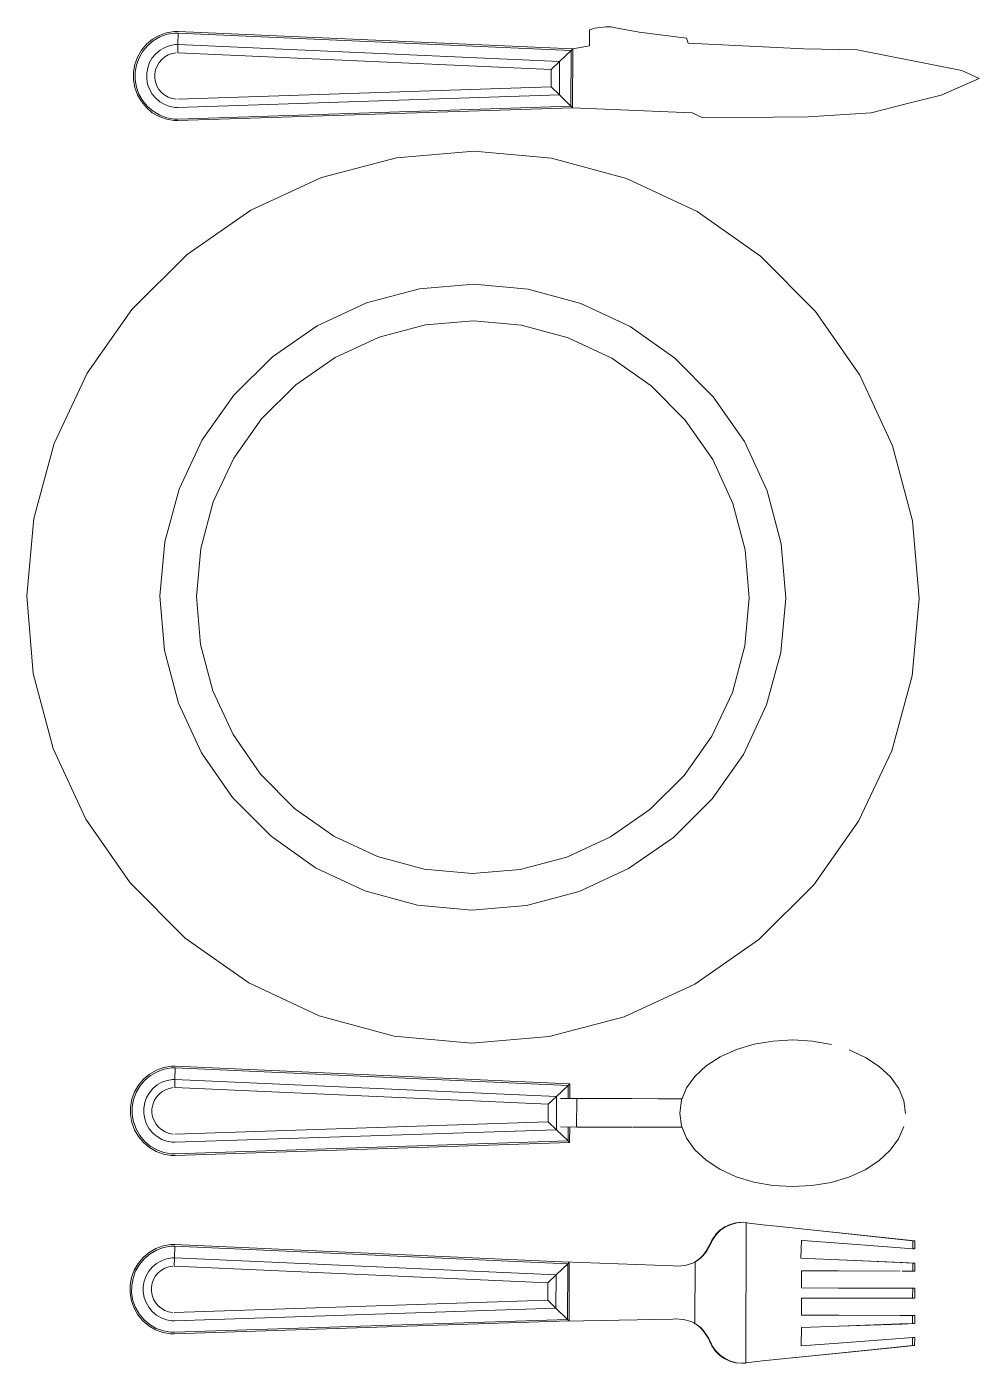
# Model space of a CAD drawing. Header units: inches. Extents: x 0.9 to 45.9, y 0.4 to 30.4.
# Drawn here: x 11.8689 to 12.1042, y 13.7717 to 14.102 of the extents above; entities that cross this region are included whole.
import ezdxf

# ---------------------------------------------------------------- set-up
doc = ezdxf.new("R2010")
doc.units = ezdxf.units.IN
doc.header["$MEASUREMENT"] = 0

# ---------------------------------------------------------------- blocks, each defined once
blk = doc.blocks.new('hshshsyd')
at = {"color": 51, "linetype": 'Continuous', "lineweight": 0, "ltscale": 0.956734}
for p, q in [((1682.39667, 896.75531), (1682.3986, 896.75963)), ((1682.3986, 896.75963), (1682.40276, 896.75019)), ((1682.39154, 896.72947), (1682.39667, 896.75531)), ((1682.40276, 896.75019), (1682.40477, 896.74194)), ((1682.48936, 896.73821), (1682.50793, 896.74313)), ((1682.50793, 896.74313), (1682.52707, 896.74475)), ((1682.52707, 896.74475), (1682.5462, 896.74302)), ((1682.5462, 896.74302), (1682.56474, 896.738)), ((1682.68583, 896.74322), (1682.68547, 896.74012)), ((1682.68583, 896.74374), (1682.68548, 896.74057)), ((1682.68583, 896.74322), (1682.68583, 896.74374)), ((1682.6878, 896.74374), (1682.68583, 896.74374)), ((1682.68779, 896.74322), (1682.68583, 896.74322)), ((1682.68754, 896.74011), (1682.68779, 896.74322)), ((1682.68779, 896.74322), (1682.6878, 896.74374)), ((1682.69128, 896.74321), (1682.69114, 896.7401)), ((1682.69128, 896.74373), (1682.69115, 896.74056)), ((1682.69128, 896.74321), (1682.69128, 896.74373)), ((1682.69327, 896.74372), (1682.69128, 896.74373)), ((1682.69327, 896.7432), (1682.69128, 896.74321)), ((1682.69326, 896.74055), (1682.69327, 896.7432)), ((1682.69327, 896.7432), (1682.69327, 896.74372)), ((1682.69751, 896.74319), (1682.6975, 896.74008)), ((1682.69751, 896.74319), (1682.69751, 896.74371)), ((1682.7, 896.7437), (1682.69751, 896.74371)), ((1682.7, 896.74318), (1682.69751, 896.74319)), ((1682.69999, 896.74007), (1682.7, 896.74318)), ((1682.7, 896.74318), (1682.7, 896.7437)), ((1682.70424, 896.74317), (1682.70423, 896.74006)), ((1682.70424, 896.74317), (1682.70424, 896.74369)), ((1682.70623, 896.74368), (1682.70424, 896.74369)), ((1682.70622, 896.74316), (1682.70424, 896.74317)), ((1682.70622, 896.74316), (1682.70623, 896.74368)), ((1682.70634, 896.74006), (1682.70622, 896.74316)), ((1682.70635, 896.74052), (1682.70623, 896.74368)), ((1682.70971, 896.74315), (1682.70971, 896.74368)), ((1682.71168, 896.74367), (1682.70971, 896.74368)), ((1682.70971, 896.74315), (1682.70995, 896.74005)), ((1682.71168, 896.74315), (1682.70971, 896.74315)), ((1682.71168, 896.74315), (1682.71168, 896.74367)), ((1682.71202, 896.7405), (1682.71168, 896.74367)), ((1682.71202, 896.74004), (1682.71168, 896.74315)), ((1682.40477, 896.74194), (1682.40708, 896.7329)), ((1682.6453, 896.7377), (1682.64817, 896.73974)), ((1682.64817, 896.73974), (1682.65122, 896.74099)), ((1682.65122, 896.74099), (1682.65437, 896.74141)), ((1682.65752, 896.74097), (1682.66057, 896.73971)), ((1682.66057, 896.73971), (1682.66342, 896.73765)), ((1682.68548, 896.74057), (1682.68383, 896.72508)), ((1682.68547, 896.74012), (1682.68383, 896.72493)), ((1682.68636, 896.72492), (1682.68754, 896.74011)), ((1682.69115, 896.74056), (1682.6905, 896.72506)), ((1682.69114, 896.7401), (1682.69051, 896.72506)), ((1682.69322, 896.72506), (1682.69326, 896.74009)), ((1682.6975, 896.74008), (1682.69746, 896.72489)), ((1682.69995, 896.72488), (1682.69999, 896.74007)), ((1682.70423, 896.74006), (1682.70419, 896.72487)), ((1682.7069, 896.72502), (1682.70634, 896.74006)), ((1682.70691, 896.72502), (1682.70635, 896.74052)), ((1682.70995, 896.74005), (1682.71105, 896.72485)), ((1682.71358, 896.725), (1682.71202, 896.7405)), ((1682.71357, 896.72484), (1682.71202, 896.74004)), ((1682.47192, 896.73014), (1682.48936, 896.73821)), ((1682.56474, 896.738), (1682.58213, 896.72983)), ((1682.64271, 896.73492), (1682.6453, 896.7377)), ((1682.66342, 896.73765), (1682.666, 896.73485)), ((1682.40708, 896.7329), (1682.40808, 896.71734)), ((1682.64046, 896.73149), (1682.64271, 896.73492)), ((1682.666, 896.73485), (1682.66823, 896.73141)), ((1682.39126, 896.7163), (1682.39154, 896.72947)), ((1682.45616, 896.71917), (1682.47192, 896.73014)), ((1682.58213, 896.72983), (1682.59784, 896.71876)), ((1682.63864, 896.72751), (1682.64046, 896.73149)), ((1682.66823, 896.73141), (1682.67003, 896.72742)), ((1682.67003, 896.72742), (1682.67135, 896.72302)), ((1682.63646, 896.71842), (1682.63729, 896.72311)), ((1682.67135, 896.72302), (1682.67215, 896.71832)), ((1682.68383, 896.72493), (1682.68218, 896.70951)), ((1682.68383, 896.72508), (1682.68301, 896.71722)), ((1682.68577, 896.71721), (1682.68636, 896.72492)), ((1682.6905, 896.72506), (1682.69017, 896.7172)), ((1682.69319, 896.71572), (1682.69322, 896.7249)), ((1682.69746, 896.72489), (1682.69743, 896.71575)), ((1682.69992, 896.7157), (1682.69995, 896.72488)), ((1682.70419, 896.72487), (1682.70416, 896.71569)), ((1682.70724, 896.71568), (1682.70691, 896.72502)), ((1682.71105, 896.72485), (1682.7117, 896.71567)), ((1682.71513, 896.70941), (1682.71357, 896.72484)), ((1682.71513, 896.70941), (1682.71358, 896.725)), ((1682.38984, 896.68774), (1682.39126, 896.7163)), ((1682.40808, 896.71734), (1682.40836, 896.69137)), ((1682.44253, 896.70562), (1682.45616, 896.71917)), ((1682.59784, 896.71876), (1682.61138, 896.70514)), ((1682.63617, 896.71358), (1682.63646, 896.71842)), ((1682.67215, 896.71832), (1682.67241, 896.71348)), ((1682.68566, 896.71574), (1682.68577, 896.71721)), ((1682.69017, 896.7172), (1682.69011, 896.71555)), ((1682.63643, 896.70874), (1682.63617, 896.71358)), ((1682.67241, 896.71348), (1682.67212, 896.70864)), ((1682.69011, 896.71555), (1682.68565, 896.71574)), ((1682.69743, 896.71575), (1682.69319, 896.71572)), ((1682.70416, 896.71569), (1682.69992, 896.7157)), ((1682.7117, 896.71567), (1682.70724, 896.71568)), ((1682.50052, 896.70726), (1682.51355, 896.71071)), ((1682.51355, 896.71071), (1682.52698, 896.71185)), ((1682.52698, 896.71185), (1682.5404, 896.71064)), ((1682.5404, 896.71064), (1682.5534, 896.70711)), ((1682.68218, 896.70951), (1682.68183, 896.70619)), ((1682.48829, 896.7016), (1682.50052, 896.70726)), ((1682.5534, 896.70711), (1682.5656, 896.70138)), ((1682.63724, 896.70404), (1682.63643, 896.70874)), ((1682.67212, 896.70864), (1682.67129, 896.70395)), ((1682.68183, 896.70619), (1682.68131, 896.70203)), ((1682.71547, 896.70609), (1682.71513, 896.70941)), ((1682.43147, 896.68991), (1682.44253, 896.70562)), ((1682.61138, 896.70514), (1682.62236, 896.68937)), ((1682.63856, 896.69964), (1682.63724, 896.70404)), ((1682.67129, 896.70395), (1682.66995, 896.69955)), ((1682.71596, 896.70195), (1682.71547, 896.70609)), ((1682.47723, 896.6939), (1682.48829, 896.7016)), ((1682.50358, 896.69878), (1682.51509, 896.70183)), ((1682.51509, 896.70183), (1682.52695, 896.70283)), ((1682.52695, 896.70283), (1682.53881, 896.70176)), ((1682.53881, 896.70176), (1682.5503, 896.69865)), ((1682.5656, 896.70138), (1682.57662, 896.69362)), ((1682.64036, 896.69565), (1682.63856, 896.69964)), ((1682.66995, 896.69955), (1682.66812, 896.69557)), ((1682.68129, 896.70203), (1682.68122, 896.70128)), ((1682.68122, 896.70128), (1682.68134, 896.69979)), ((1682.68122, 896.70099), (1682.68134, 896.69953)), ((1682.71598, 896.70195), (1682.68129, 896.70203)), ((1682.68134, 896.69979), (1682.68172, 896.69834)), ((1682.71552, 896.69821), (1682.71591, 896.69966)), ((1682.71591, 896.69966), (1682.71605, 896.70116)), ((1682.71591, 896.6994), (1682.71605, 896.70087)), ((1682.71605, 896.70116), (1682.71598, 896.70195)), ((1682.49278, 896.69378), (1682.50358, 896.69878)), ((1682.5503, 896.69865), (1682.56107, 896.69359)), ((1682.68134, 896.69953), (1682.68172, 896.6981)), ((1682.68172, 896.69834), (1682.68234, 896.69697)), ((1682.68172, 896.6981), (1682.68234, 896.69677)), ((1682.68234, 896.69697), (1682.68319, 896.69573)), ((1682.68234, 896.69677), (1682.68319, 896.69555)), ((1682.71402, 896.69562), (1682.71489, 896.69685)), ((1682.71402, 896.69544), (1682.71488, 896.69665)), ((1682.71488, 896.69665), (1682.71552, 896.69798)), ((1682.71489, 896.69685), (1682.71552, 896.69821)), ((1682.71552, 896.69798), (1682.71591, 896.6994)), ((1682.46767, 896.6844), (1682.47723, 896.6939)), ((1682.48301, 896.68698), (1682.49278, 896.69378)), ((1682.56107, 896.69359), (1682.5708, 896.68673)), ((1682.57662, 896.69362), (1682.58612, 896.68407)), ((1682.64259, 896.69221), (1682.64036, 896.69565)), ((1682.66812, 896.69557), (1682.66588, 896.69214)), ((1682.68319, 896.69573), (1682.68424, 896.69466)), ((1682.68319, 896.69555), (1682.68424, 896.6945)), ((1682.68424, 896.69466), (1682.68469, 896.69434)), ((1682.68424, 896.6945), (1682.68469, 896.69419)), ((1682.68469, 896.69434), (1682.68546, 896.69378)), ((1682.68469, 896.69419), (1682.68546, 896.69364)), ((1682.68546, 896.69378), (1682.68616, 896.69344)), ((1682.68546, 896.69364), (1682.68616, 896.6933)), ((1682.68622, 896.69347), (1682.68841, 896.69222)), ((1682.68622, 896.69333), (1682.68841, 896.69211)), ((1682.70991, 896.69285), (1682.71106, 896.69337)), ((1682.70991, 896.69273), (1682.71106, 896.69323)), ((1682.71106, 896.69337), (1682.71174, 896.69369)), ((1682.71106, 896.69323), (1682.71174, 896.69355)), ((1682.71174, 896.69369), (1682.71254, 896.69426)), ((1682.71174, 896.69355), (1682.71254, 896.69411)), ((1682.71254, 896.69426), (1682.71296, 896.69456)), ((1682.71254, 896.69411), (1682.71296, 896.6944)), ((1682.71296, 896.69456), (1682.71402, 896.69562)), ((1682.71296, 896.6944), (1682.71402, 896.69544)), ((1682.40836, 896.69137), (1682.40705, 896.68875)), ((1682.4233, 896.67253), (1682.43147, 896.68991)), ((1682.64517, 896.68941), (1682.64259, 896.69221)), ((1682.66588, 896.69214), (1682.66329, 896.68936)), ((1682.68841, 896.69222), (1682.68938, 896.69142)), ((1682.68841, 896.69211), (1682.68938, 896.69132)), ((1682.68938, 896.69142), (1682.69009, 896.69073)), ((1682.68938, 896.69132), (1682.69009, 896.69065)), ((1682.69009, 896.69073), (1682.69079, 896.68977)), ((1682.69009, 896.69065), (1682.69079, 896.6897)), ((1682.69079, 896.68977), (1682.69105, 896.68923)), ((1682.69079, 896.6897), (1682.69104, 896.68917)), ((1682.70616, 896.68919), (1682.70663, 896.69006)), ((1682.70616, 896.68913), (1682.70663, 896.68999)), ((1682.70663, 896.69006), (1682.70738, 896.69098)), ((1682.70663, 896.68999), (1682.70738, 896.69089)), ((1682.70738, 896.69098), (1682.70783, 896.69136)), ((1682.70738, 896.69089), (1682.70783, 896.69127)), ((1682.70783, 896.69143), (1682.70991, 896.69285)), ((1682.70783, 896.69134), (1682.70991, 896.69273)), ((1682.3872, 896.6756), (1682.38868, 896.68728)), ((1682.38868, 896.68728), (1682.38984, 896.68774)), ((1682.40705, 896.68875), (1682.40582, 896.65917)), ((1682.47457, 896.67859), (1682.48301, 896.68698)), ((1682.5708, 896.68673), (1682.5792, 896.67829)), ((1682.62236, 896.68937), (1682.63042, 896.67194)), ((1682.64802, 896.68735), (1682.64517, 896.68941)), ((1682.65107, 896.68608), (1682.64802, 896.68735)), ((1682.66042, 896.68732), (1682.65736, 896.68607)), ((1682.66329, 896.68936), (1682.66042, 896.68732)), ((1682.69105, 896.68943), (1682.69132, 896.68889)), ((1682.70616, 896.68939), (1682.69105, 896.68943)), ((1682.69132, 896.68889), (1682.69187, 896.68697)), ((1682.69187, 896.68697), (1682.69207, 896.68497)), ((1682.7051, 896.68454), (1682.70525, 896.68654)), ((1682.70525, 896.68654), (1682.70574, 896.68848)), ((1682.70574, 896.68848), (1682.70616, 896.68939)), ((1682.45991, 896.67339), (1682.46767, 896.6844)), ((1682.58612, 896.68407), (1682.59382, 896.67301)), ((1682.65069, 896.6861), (1682.65067, 896.6803)), ((1682.65421, 896.68565), (1682.65107, 896.68608)), ((1682.65736, 896.68607), (1682.65421, 896.68565)), ((1682.65774, 896.68608), (1682.65773, 896.68028)), ((1682.692, 896.68398), (1682.69097, 896.65683)), ((1682.69207, 896.68497), (1682.692, 896.68398)), ((1682.70517, 896.68394), (1682.7051, 896.68454)), ((1682.70561, 896.65741), (1682.70517, 896.68394)), ((1682.65067, 896.6803), (1682.65066, 896.67419)), ((1682.65773, 896.68028), (1682.65771, 896.67417)), ((1682.46771, 896.66885), (1682.47457, 896.67859)), ((1682.5792, 896.67829), (1682.586, 896.66852)), ((1682.38612, 896.66981), (1682.3872, 896.6756)), ((1682.45418, 896.66119), (1682.45991, 896.67339)), ((1682.65065, 896.67397), (1682.65064, 896.66938)), ((1682.65771, 896.67395), (1682.6577, 896.66936)), ((1682.41828, 896.65399), (1682.4233, 896.67253)), ((1682.59382, 896.67301), (1682.59948, 896.66078)), ((1682.63042, 896.67194), (1682.63534, 896.65337)), ((1682.38582, 896.66736), (1682.38586, 896.6679)), ((1682.3862, 896.66466), (1682.38582, 896.66736)), ((1682.38586, 896.6679), (1682.38588, 896.66867)), ((1682.38588, 896.66867), (1682.38612, 896.66981)), ((1682.46265, 896.65808), (1682.46771, 896.66885)), ((1682.586, 896.66852), (1682.591, 896.65772)), ((1682.65064, 896.66938), (1682.65062, 896.66021)), ((1682.6577, 896.66936), (1682.65767, 896.66019)), ((1682.38662, 896.66337), (1682.3862, 896.66466)), ((1682.39052, 896.66336), (1682.38662, 896.66337)), ((1682.39131, 896.65921), (1682.39052, 896.66336)), ((1682.45066, 896.64818), (1682.45418, 896.66119)), ((1682.59948, 896.66078), (1682.60293, 896.64775)), ((1682.65062, 896.66021), (1682.6506, 896.65619)), ((1682.65767, 896.66018), (1682.65062, 896.6602)), ((1682.65767, 896.66019), (1682.65766, 896.65617)), ((1682.39131, 896.65921), (1682.38698, 896.56176)), ((1682.3917, 896.65881), (1682.38738, 896.56175)), ((1682.40582, 896.65917), (1682.39131, 896.65921)), ((1682.3917, 896.65881), (1682.39131, 896.65921)), ((1682.39444, 896.65594), (1682.3917, 896.65881)), ((1682.40543, 896.65877), (1682.3917, 896.65881)), ((1682.40543, 896.65877), (1682.40266, 896.65592)), ((1682.40582, 896.65917), (1682.40543, 896.65877)), ((1682.40862, 896.56169), (1682.40543, 896.65877)), ((1682.40902, 896.5617), (1682.40582, 896.65917)), ((1682.45954, 896.64659), (1682.46265, 896.65808)), ((1682.591, 896.65772), (1682.59404, 896.64621)), ((1682.647, 896.65849), (1682.64266, 896.56103)), ((1682.64738, 896.65808), (1682.64306, 896.56102)), ((1682.64738, 896.65808), (1682.647, 896.65849)), ((1682.65061, 896.65848), (1682.647, 896.65849)), ((1682.65012, 896.65521), (1682.64738, 896.65808)), ((1682.65061, 896.65808), (1682.64738, 896.65808)), ((1682.6615, 896.65845), (1682.65766, 896.65846)), ((1682.66111, 896.65805), (1682.65766, 896.65806)), ((1682.66111, 896.65805), (1682.65834, 896.65519)), ((1682.6615, 896.65845), (1682.66111, 896.65805)), ((1682.6643, 896.56097), (1682.66111, 896.65805)), ((1682.66471, 896.56097), (1682.6615, 896.65845)), ((1682.69108, 896.65836), (1682.68674, 896.56091)), ((1682.69147, 896.65796), (1682.68715, 896.5609)), ((1682.69147, 896.65796), (1682.69108, 896.65836)), ((1682.70558, 896.65832), (1682.69108, 896.65836)), ((1682.6942, 896.65509), (1682.69147, 896.65796)), ((1682.70519, 896.65792), (1682.69147, 896.65796)), ((1682.70519, 896.65792), (1682.70242, 896.65507)), ((1682.70558, 896.65832), (1682.70519, 896.65792)), ((1682.70839, 896.56084), (1682.70519, 896.65792)), ((1682.70879, 896.56085), (1682.70558, 896.65832)), ((1682.39444, 896.65594), (1682.39024, 896.56168)), ((1682.39637, 896.65391), (1682.39227, 896.56163)), ((1682.39637, 896.65391), (1682.39444, 896.65594)), ((1682.40266, 896.65592), (1682.39444, 896.65594)), ((1682.4007, 896.6539), (1682.39637, 896.65391)), ((1682.40266, 896.65592), (1682.4007, 896.6539)), ((1682.40373, 896.56162), (1682.4007, 896.6539)), ((1682.40576, 896.56165), (1682.40266, 896.65592)), ((1682.41655, 896.63485), (1682.41828, 896.65399)), ((1682.63534, 896.65337), (1682.63696, 896.63423)), ((1682.65012, 896.65521), (1682.64593, 896.56096)), ((1682.65206, 896.65318), (1682.65012, 896.65521)), ((1682.65834, 896.65519), (1682.65012, 896.65521)), ((1682.65834, 896.65519), (1682.65638, 896.65317)), ((1682.66144, 896.56092), (1682.65834, 896.65519)), ((1682.6942, 896.65509), (1682.69001, 896.56083)), ((1682.69614, 896.65306), (1682.6942, 896.65509)), ((1682.70242, 896.65507), (1682.6942, 896.65509)), ((1682.70242, 896.65507), (1682.70047, 896.65305)), ((1682.70552, 896.5608), (1682.70242, 896.65507)), ((1682.65206, 896.65318), (1682.64795, 896.56091)), ((1682.65638, 896.65317), (1682.65206, 896.65318)), ((1682.65942, 896.56089), (1682.65638, 896.65317)), ((1682.69614, 896.65306), (1682.69203, 896.56078)), ((1682.70047, 896.65305), (1682.69614, 896.65306)), ((1682.7035, 896.56077), (1682.70047, 896.65305)), ((1682.44945, 896.63476), (1682.45066, 896.64818)), ((1682.60293, 896.64775), (1682.60407, 896.63432)), ((1682.45846, 896.63473), (1682.45954, 896.64659)), ((1682.59404, 896.64621), (1682.59505, 896.63435)), ((1682.41817, 896.61571), (1682.41655, 896.63485)), ((1682.45058, 896.62133), (1682.44945, 896.63476)), ((1682.45947, 896.62287), (1682.45846, 896.63473)), ((1682.59505, 896.63435), (1682.59398, 896.62249)), ((1682.60407, 896.63432), (1682.60285, 896.6209)), ((1682.63696, 896.63423), (1682.63524, 896.6151)), ((1682.45403, 896.6083), (1682.45058, 896.62133)), ((1682.46252, 896.61137), (1682.45947, 896.62287)), ((1682.59398, 896.62249), (1682.59086, 896.611)), ((1682.60285, 896.6209), (1682.59933, 896.60789)), ((1682.42309, 896.59714), (1682.41817, 896.61571)), ((1682.63524, 896.6151), (1682.63021, 896.59655)), ((1682.46752, 896.60056), (1682.46252, 896.61137)), ((1682.59086, 896.611), (1682.5858, 896.60023)), ((1682.45969, 896.59608), (1682.45403, 896.6083)), ((1682.59933, 896.60789), (1682.5936, 896.5957)), ((1682.47432, 896.59079), (1682.46752, 896.60056)), ((1682.5858, 896.60023), (1682.57895, 896.59049)), ((1682.43116, 896.57971), (1682.42309, 896.59714)), ((1682.46739, 896.58501), (1682.45969, 896.59608)), ((1682.5936, 896.5957), (1682.58584, 896.58468)), ((1682.63021, 896.59655), (1682.62204, 896.57917)), ((1682.48271, 896.58235), (1682.47432, 896.59079)), ((1682.57895, 896.59049), (1682.57051, 896.5821)), ((1682.47689, 896.57546), (1682.46739, 896.58501)), ((1682.58584, 896.58468), (1682.57628, 896.57518)), ((1682.49244, 896.57549), (1682.48271, 896.58235)), ((1682.57051, 896.5821), (1682.56073, 896.5753)), ((1682.44213, 896.56394), (1682.43116, 896.57971)), ((1682.62204, 896.57917), (1682.61098, 896.56346)), ((1682.48791, 896.5677), (1682.47689, 896.57546)), ((1682.50322, 896.57043), (1682.49244, 896.57549)), ((1682.56073, 896.5753), (1682.54993, 896.5703)), ((1682.57628, 896.57518), (1682.56522, 896.56748)), ((1682.50011, 896.56197), (1682.48791, 896.5677)), ((1682.51471, 896.56732), (1682.50322, 896.57043)), ((1682.54993, 896.5703), (1682.53842, 896.56725)), ((1682.56522, 896.56748), (1682.55299, 896.56182)), ((1682.52656, 896.56625), (1682.51471, 896.56732)), ((1682.53842, 896.56725), (1682.52656, 896.56625)), ((1682.38698, 896.56176), (1682.38697, 896.56079)), ((1682.38738, 896.56175), (1682.39024, 896.56168)), ((1682.38738, 896.56175), (1682.38738, 896.56083)), ((1682.39024, 896.56168), (1682.39227, 896.56163)), ((1682.39024, 896.56168), (1682.39024, 896.56107)), ((1682.39024, 896.56107), (1682.39047, 896.55973)), ((1682.39227, 896.56124), (1682.39244, 896.56025)), ((1682.40355, 896.56022), (1682.40373, 896.56121)), ((1682.40552, 896.55969), (1682.40576, 896.56103)), ((1682.40576, 896.56103), (1682.40576, 896.56165)), ((1682.40862, 896.56077), (1682.40862, 896.56169)), ((1682.40902, 896.56073), (1682.40902, 896.5617)), ((1682.45568, 896.55032), (1682.44213, 896.56394)), ((1682.51312, 896.55844), (1682.50011, 896.56197)), ((1682.55299, 896.56182), (1682.53997, 896.55837)), ((1682.61098, 896.56346), (1682.59736, 896.54992)), ((1682.64266, 896.56103), (1682.64266, 896.56007)), ((1682.64306, 896.56102), (1682.64593, 896.56096)), ((1682.64306, 896.56102), (1682.64306, 896.5601)), ((1682.64593, 896.56096), (1682.64592, 896.56035)), ((1682.64593, 896.56096), (1682.64795, 896.56091)), ((1682.66144, 896.5603), (1682.66144, 896.56092)), ((1682.6643, 896.56004), (1682.6643, 896.56097)), ((1682.6647, 896.56001), (1682.66471, 896.56097)), ((1682.68674, 896.56091), (1682.68674, 896.55994)), ((1682.68715, 896.5609), (1682.68714, 896.55998)), ((1682.68715, 896.5609), (1682.69001, 896.56083)), ((1682.70838, 896.55992), (1682.70839, 896.56084)), ((1682.70879, 896.55988), (1682.70879, 896.56085)), ((1682.38697, 896.56079), (1682.3873, 896.55889)), ((1682.3873, 896.55889), (1682.38796, 896.55708)), ((1682.38738, 896.56083), (1682.38769, 896.559)), ((1682.38769, 896.559), (1682.38833, 896.55725)), ((1682.39047, 896.55973), (1682.39093, 896.55846)), ((1682.39093, 896.55846), (1682.39161, 896.55728)), ((1682.39244, 896.56025), (1682.39278, 896.55931)), ((1682.39278, 896.55931), (1682.39328, 896.55844)), ((1682.39328, 896.55844), (1682.39392, 896.55767)), ((1682.39392, 896.55767), (1682.39469, 896.55702)), ((1682.40129, 896.557), (1682.40206, 896.55765)), ((1682.40206, 896.55765), (1682.4027, 896.55841)), ((1682.4027, 896.55841), (1682.40321, 896.55928)), ((1682.40321, 896.55928), (1682.40355, 896.56022)), ((1682.40437, 896.55724), (1682.40505, 896.55842)), ((1682.40505, 896.55842), (1682.40552, 896.55969)), ((1682.40765, 896.55719), (1682.40829, 896.55894)), ((1682.40802, 896.55702), (1682.40868, 896.55883)), ((1682.40829, 896.55894), (1682.40862, 896.56077)), ((1682.40868, 896.55883), (1682.40902, 896.56073)), ((1682.52654, 896.55723), (1682.51312, 896.55844)), ((1682.53997, 896.55837), (1682.52654, 896.55723)), ((1682.64266, 896.56007), (1682.64299, 896.55817)), ((1682.64299, 896.55817), (1682.64364, 896.55635)), ((1682.64306, 896.5601), (1682.64338, 896.55827)), ((1682.64338, 896.55827), (1682.64401, 896.55652)), ((1682.64592, 896.56035), (1682.64616, 896.55901)), ((1682.64616, 896.55901), (1682.64662, 896.55773)), ((1682.64662, 896.55773), (1682.64729, 896.55655)), ((1682.64795, 896.56052), (1682.64812, 896.55953)), ((1682.64812, 896.55953), (1682.64846, 896.55859)), ((1682.64846, 896.55859), (1682.64896, 896.55771)), ((1682.64896, 896.55771), (1682.6496, 896.55694)), ((1682.65774, 896.55692), (1682.65839, 896.55769)), ((1682.65839, 896.55769), (1682.65889, 896.55856)), ((1682.65889, 896.55856), (1682.65924, 896.5595)), ((1682.65924, 896.5595), (1682.65941, 896.56048)), ((1682.66005, 896.55652), (1682.66073, 896.55769)), ((1682.66073, 896.55769), (1682.6612, 896.55897)), ((1682.6612, 896.55897), (1682.66144, 896.5603)), ((1682.66333, 896.55647), (1682.66397, 896.55821)), ((1682.6637, 896.5563), (1682.66436, 896.55811)), ((1682.66397, 896.55821), (1682.6643, 896.56004)), ((1682.66436, 896.55811), (1682.6647, 896.56001)), ((1682.68674, 896.55994), (1682.68707, 896.55804)), ((1682.68707, 896.55804), (1682.68772, 896.55623)), ((1682.68714, 896.55998), (1682.68746, 896.55815)), ((1682.68746, 896.55815), (1682.68809, 896.5564)), ((1682.69001, 896.56083), (1682.69203, 896.56078)), ((1682.69001, 896.56083), (1682.69001, 896.56022)), ((1682.69001, 896.56022), (1682.69024, 896.55888)), ((1682.69024, 896.55888), (1682.6907, 896.55761)), ((1682.6907, 896.55761), (1682.69137, 896.55643)), ((1682.69203, 896.56039), (1682.6922, 896.5594)), ((1682.6922, 896.5594), (1682.69254, 896.55846)), ((1682.69254, 896.55846), (1682.69304, 896.55759)), ((1682.69304, 896.55759), (1682.69368, 896.55682)), ((1682.70182, 896.5568), (1682.70247, 896.55756)), ((1682.70247, 896.55756), (1682.70297, 896.55843)), ((1682.70297, 896.55843), (1682.70332, 896.55937)), ((1682.70332, 896.55937), (1682.7035, 896.56036)), ((1682.70413, 896.55639), (1682.70481, 896.55757)), ((1682.70481, 896.55757), (1682.70528, 896.55884)), ((1682.70528, 896.55884), (1682.70552, 896.56018)), ((1682.70552, 896.56018), (1682.70552, 896.5608)), ((1682.70742, 896.55634), (1682.70806, 896.55809)), ((1682.70778, 896.55617), (1682.70845, 896.55798)), ((1682.70806, 896.55809), (1682.70838, 896.55992)), ((1682.70845, 896.55798), (1682.70879, 896.55988)), ((1682.38796, 896.55708), (1682.38892, 896.55541)), ((1682.38833, 896.55725), (1682.38925, 896.55564)), ((1682.38892, 896.55541), (1682.39015, 896.55393)), ((1682.38925, 896.55564), (1682.39044, 896.55421)), ((1682.39161, 896.55728), (1682.39248, 896.55624)), ((1682.39248, 896.55624), (1682.39352, 896.55536)), ((1682.39352, 896.55536), (1682.39469, 896.55468)), ((1682.39469, 896.55702), (1682.39555, 896.55652)), ((1682.39469, 896.55468), (1682.39596, 896.55421)), ((1682.39555, 896.55652), (1682.39649, 896.55617)), ((1682.39649, 896.55617), (1682.39748, 896.556)), ((1682.39748, 896.556), (1682.39849, 896.55599)), ((1682.39849, 896.55599), (1682.39947, 896.55616)), ((1682.39947, 896.55616), (1682.40042, 896.5565)), ((1682.39999, 896.5542), (1682.40127, 896.55466)), ((1682.40042, 896.5565), (1682.40129, 896.557)), ((1682.40127, 896.55466), (1682.40245, 896.55534)), ((1682.40245, 896.55534), (1682.40349, 896.55621)), ((1682.40349, 896.55621), (1682.40437, 896.55724)), ((1682.40552, 896.55417), (1682.40672, 896.55559)), ((1682.4058, 896.55388), (1682.40705, 896.55535)), ((1682.40672, 896.55559), (1682.40765, 896.55719)), ((1682.40705, 896.55535), (1682.40802, 896.55702)), ((1682.64364, 896.55635), (1682.6446, 896.55468)), ((1682.64401, 896.55652), (1682.64493, 896.55491)), ((1682.6446, 896.55468), (1682.64584, 896.5532)), ((1682.64493, 896.55491), (1682.64612, 896.55349)), ((1682.64729, 896.55655), (1682.64816, 896.55551)), ((1682.64816, 896.55551), (1682.6492, 896.55464)), ((1682.6492, 896.55464), (1682.65037, 896.55395)), ((1682.6496, 896.55694), (1682.65037, 896.5563)), ((1682.65037, 896.5563), (1682.65124, 896.55579)), ((1682.65124, 896.55579), (1682.65218, 896.55545)), ((1682.65218, 896.55545), (1682.65317, 896.55527)), ((1682.65317, 896.55527), (1682.65417, 896.55527)), ((1682.65417, 896.55527), (1682.65516, 896.55544)), ((1682.65516, 896.55544), (1682.6561, 896.55578)), ((1682.6561, 896.55578), (1682.65697, 896.55628)), ((1682.65695, 896.55394), (1682.65813, 896.55461)), ((1682.65697, 896.55628), (1682.65774, 896.55692)), ((1682.65813, 896.55461), (1682.65917, 896.55548)), ((1682.65917, 896.55548), (1682.66005, 896.55652)), ((1682.6612, 896.55344), (1682.6624, 896.55486)), ((1682.66148, 896.55316), (1682.66273, 896.55463)), ((1682.6624, 896.55486), (1682.66333, 896.55647)), ((1682.66273, 896.55463), (1682.6637, 896.5563)), ((1682.68772, 896.55623), (1682.68868, 896.55456)), ((1682.68809, 896.5564), (1682.68902, 896.55479)), ((1682.68868, 896.55456), (1682.68992, 896.55308)), ((1682.68902, 896.55479), (1682.69021, 896.55336)), ((1682.69137, 896.55643), (1682.69224, 896.55539)), ((1682.69224, 896.55539), (1682.69328, 896.55451)), ((1682.69328, 896.55451), (1682.69445, 896.55383)), ((1682.69368, 896.55682), (1682.69445, 896.55617)), ((1682.69445, 896.55617), (1682.69532, 896.55567)), ((1682.69532, 896.55567), (1682.69626, 896.55532)), ((1682.69626, 896.55532), (1682.69725, 896.55515)), ((1682.69725, 896.55515), (1682.69825, 896.55514)), ((1682.69825, 896.55514), (1682.69924, 896.55531)), ((1682.69924, 896.55531), (1682.70018, 896.55565)), ((1682.70018, 896.55565), (1682.70105, 896.55615)), ((1682.70104, 896.55381), (1682.70221, 896.55449)), ((1682.70105, 896.55615), (1682.70182, 896.5568)), ((1682.70221, 896.55449), (1682.70326, 896.55536)), ((1682.70326, 896.55536), (1682.70413, 896.55639)), ((1682.70528, 896.55332), (1682.70648, 896.55474)), ((1682.70557, 896.55303), (1682.70681, 896.55451)), ((1682.70648, 896.55474), (1682.70742, 896.55634)), ((1682.70681, 896.55451), (1682.70778, 896.55617)), ((1682.39015, 896.55393), (1682.39163, 896.55268)), ((1682.39044, 896.55421), (1682.39186, 896.55301)), ((1682.39163, 896.55268), (1682.3933, 896.55171)), ((1682.39186, 896.55301), (1682.39347, 896.55208)), ((1682.3933, 896.55171), (1682.39511, 896.55105)), ((1682.39347, 896.55208), (1682.39521, 896.55144)), ((1682.39511, 896.55105), (1682.397, 896.55071)), ((1682.39521, 896.55144), (1682.39704, 896.55111)), ((1682.39596, 896.55421), (1682.3973, 896.55397)), ((1682.39704, 896.55111), (1682.3989, 896.5511)), ((1682.3973, 896.55397), (1682.39866, 896.55397)), ((1682.39866, 896.55397), (1682.39999, 896.5542)), ((1682.3989, 896.5511), (1682.40073, 896.55142)), ((1682.39893, 896.5507), (1682.40083, 896.55103)), ((1682.40073, 896.55142), (1682.40248, 896.55205)), ((1682.40083, 896.55103), (1682.40265, 896.55169)), ((1682.40248, 896.55205), (1682.40409, 896.55298)), ((1682.40265, 896.55169), (1682.40432, 896.55265)), ((1682.40409, 896.55298), (1682.40552, 896.55417)), ((1682.40432, 896.55265), (1682.4058, 896.55388)), ((1682.64584, 896.5532), (1682.64731, 896.55196)), ((1682.64612, 896.55349), (1682.64754, 896.55229)), ((1682.64731, 896.55196), (1682.64898, 896.55099)), ((1682.64754, 896.55229), (1682.64915, 896.55135)), ((1682.64898, 896.55099), (1682.65079, 896.55032)), ((1682.64915, 896.55135), (1682.65089, 896.55071)), ((1682.65037, 896.55395), (1682.65165, 896.55349)), ((1682.65165, 896.55349), (1682.65298, 896.55325)), ((1682.65298, 896.55325), (1682.65434, 896.55324)), ((1682.65434, 896.55324), (1682.65568, 896.55348)), ((1682.65568, 896.55348), (1682.65695, 896.55394)), ((1682.65641, 896.5507), (1682.65816, 896.55133)), ((1682.65652, 896.55031), (1682.65833, 896.55096)), ((1682.65816, 896.55133), (1682.65977, 896.55225)), ((1682.65833, 896.55096), (1682.66, 896.55192)), ((1682.65977, 896.55225), (1682.6612, 896.55344)), ((1682.66, 896.55192), (1682.66148, 896.55316)), ((1682.68992, 896.55308), (1682.69139, 896.55183)), ((1682.69021, 896.55336), (1682.69163, 896.55216)), ((1682.69139, 896.55183), (1682.69306, 896.55086)), ((1682.69163, 896.55216), (1682.69323, 896.55123)), ((1682.69323, 896.55123), (1682.69498, 896.55059)), ((1682.69445, 896.55383), (1682.69573, 896.55336)), ((1682.69573, 896.55336), (1682.69707, 896.55312)), ((1682.69707, 896.55312), (1682.69842, 896.55312)), ((1682.69842, 896.55312), (1682.69976, 896.55335)), ((1682.69976, 896.55335), (1682.70104, 896.55381)), ((1682.7005, 896.55057), (1682.70224, 896.5512)), ((1682.70224, 896.5512), (1682.70386, 896.55213)), ((1682.70241, 896.55084), (1682.70409, 896.5518)), ((1682.70386, 896.55213), (1682.70528, 896.55332)), ((1682.70409, 896.5518), (1682.70557, 896.55303)), ((1682.397, 896.55071), (1682.39893, 896.5507)), ((1682.47138, 896.53925), (1682.45568, 896.55032)), ((1682.59736, 896.54992), (1682.58159, 896.53894)), ((1682.65079, 896.55032), (1682.65269, 896.54998)), ((1682.65089, 896.55071), (1682.65272, 896.55038)), ((1682.65269, 896.54998), (1682.65462, 896.54998)), ((1682.65272, 896.55038), (1682.65458, 896.55038)), ((1682.65458, 896.55038), (1682.65641, 896.5507)), ((1682.65462, 896.54998), (1682.65652, 896.55031)), ((1682.69306, 896.55086), (1682.69487, 896.5502)), ((1682.69487, 896.5502), (1682.69677, 896.54986)), ((1682.69498, 896.55059), (1682.69681, 896.55026)), ((1682.69677, 896.54986), (1682.6987, 896.54985)), ((1682.69681, 896.55026), (1682.69866, 896.55025)), ((1682.69866, 896.55025), (1682.7005, 896.55057)), ((1682.6987, 896.54985), (1682.7006, 896.55018)), ((1682.7006, 896.55018), (1682.70241, 896.55084)), ((1682.48877, 896.53109), (1682.47138, 896.53925)), ((1682.58159, 896.53894), (1682.56416, 896.53087)), ((1682.50731, 896.52606), (1682.48877, 896.53109)), ((1682.56416, 896.53087), (1682.54559, 896.52595)), ((1682.52644, 896.52433), (1682.50731, 896.52606)), ((1682.54559, 896.52595), (1682.52644, 896.52433))]:
    blk.add_line(p, q, dxfattribs=at)

msp = doc.modelspace()

# ---------------------------------------------------------------- block references
at = {"rotation": 270}
msp.add_blockref('hshshsyd', (-884.65544, 1696.48778), dxfattribs=at)

doc.saveas('drawing.dxf')
